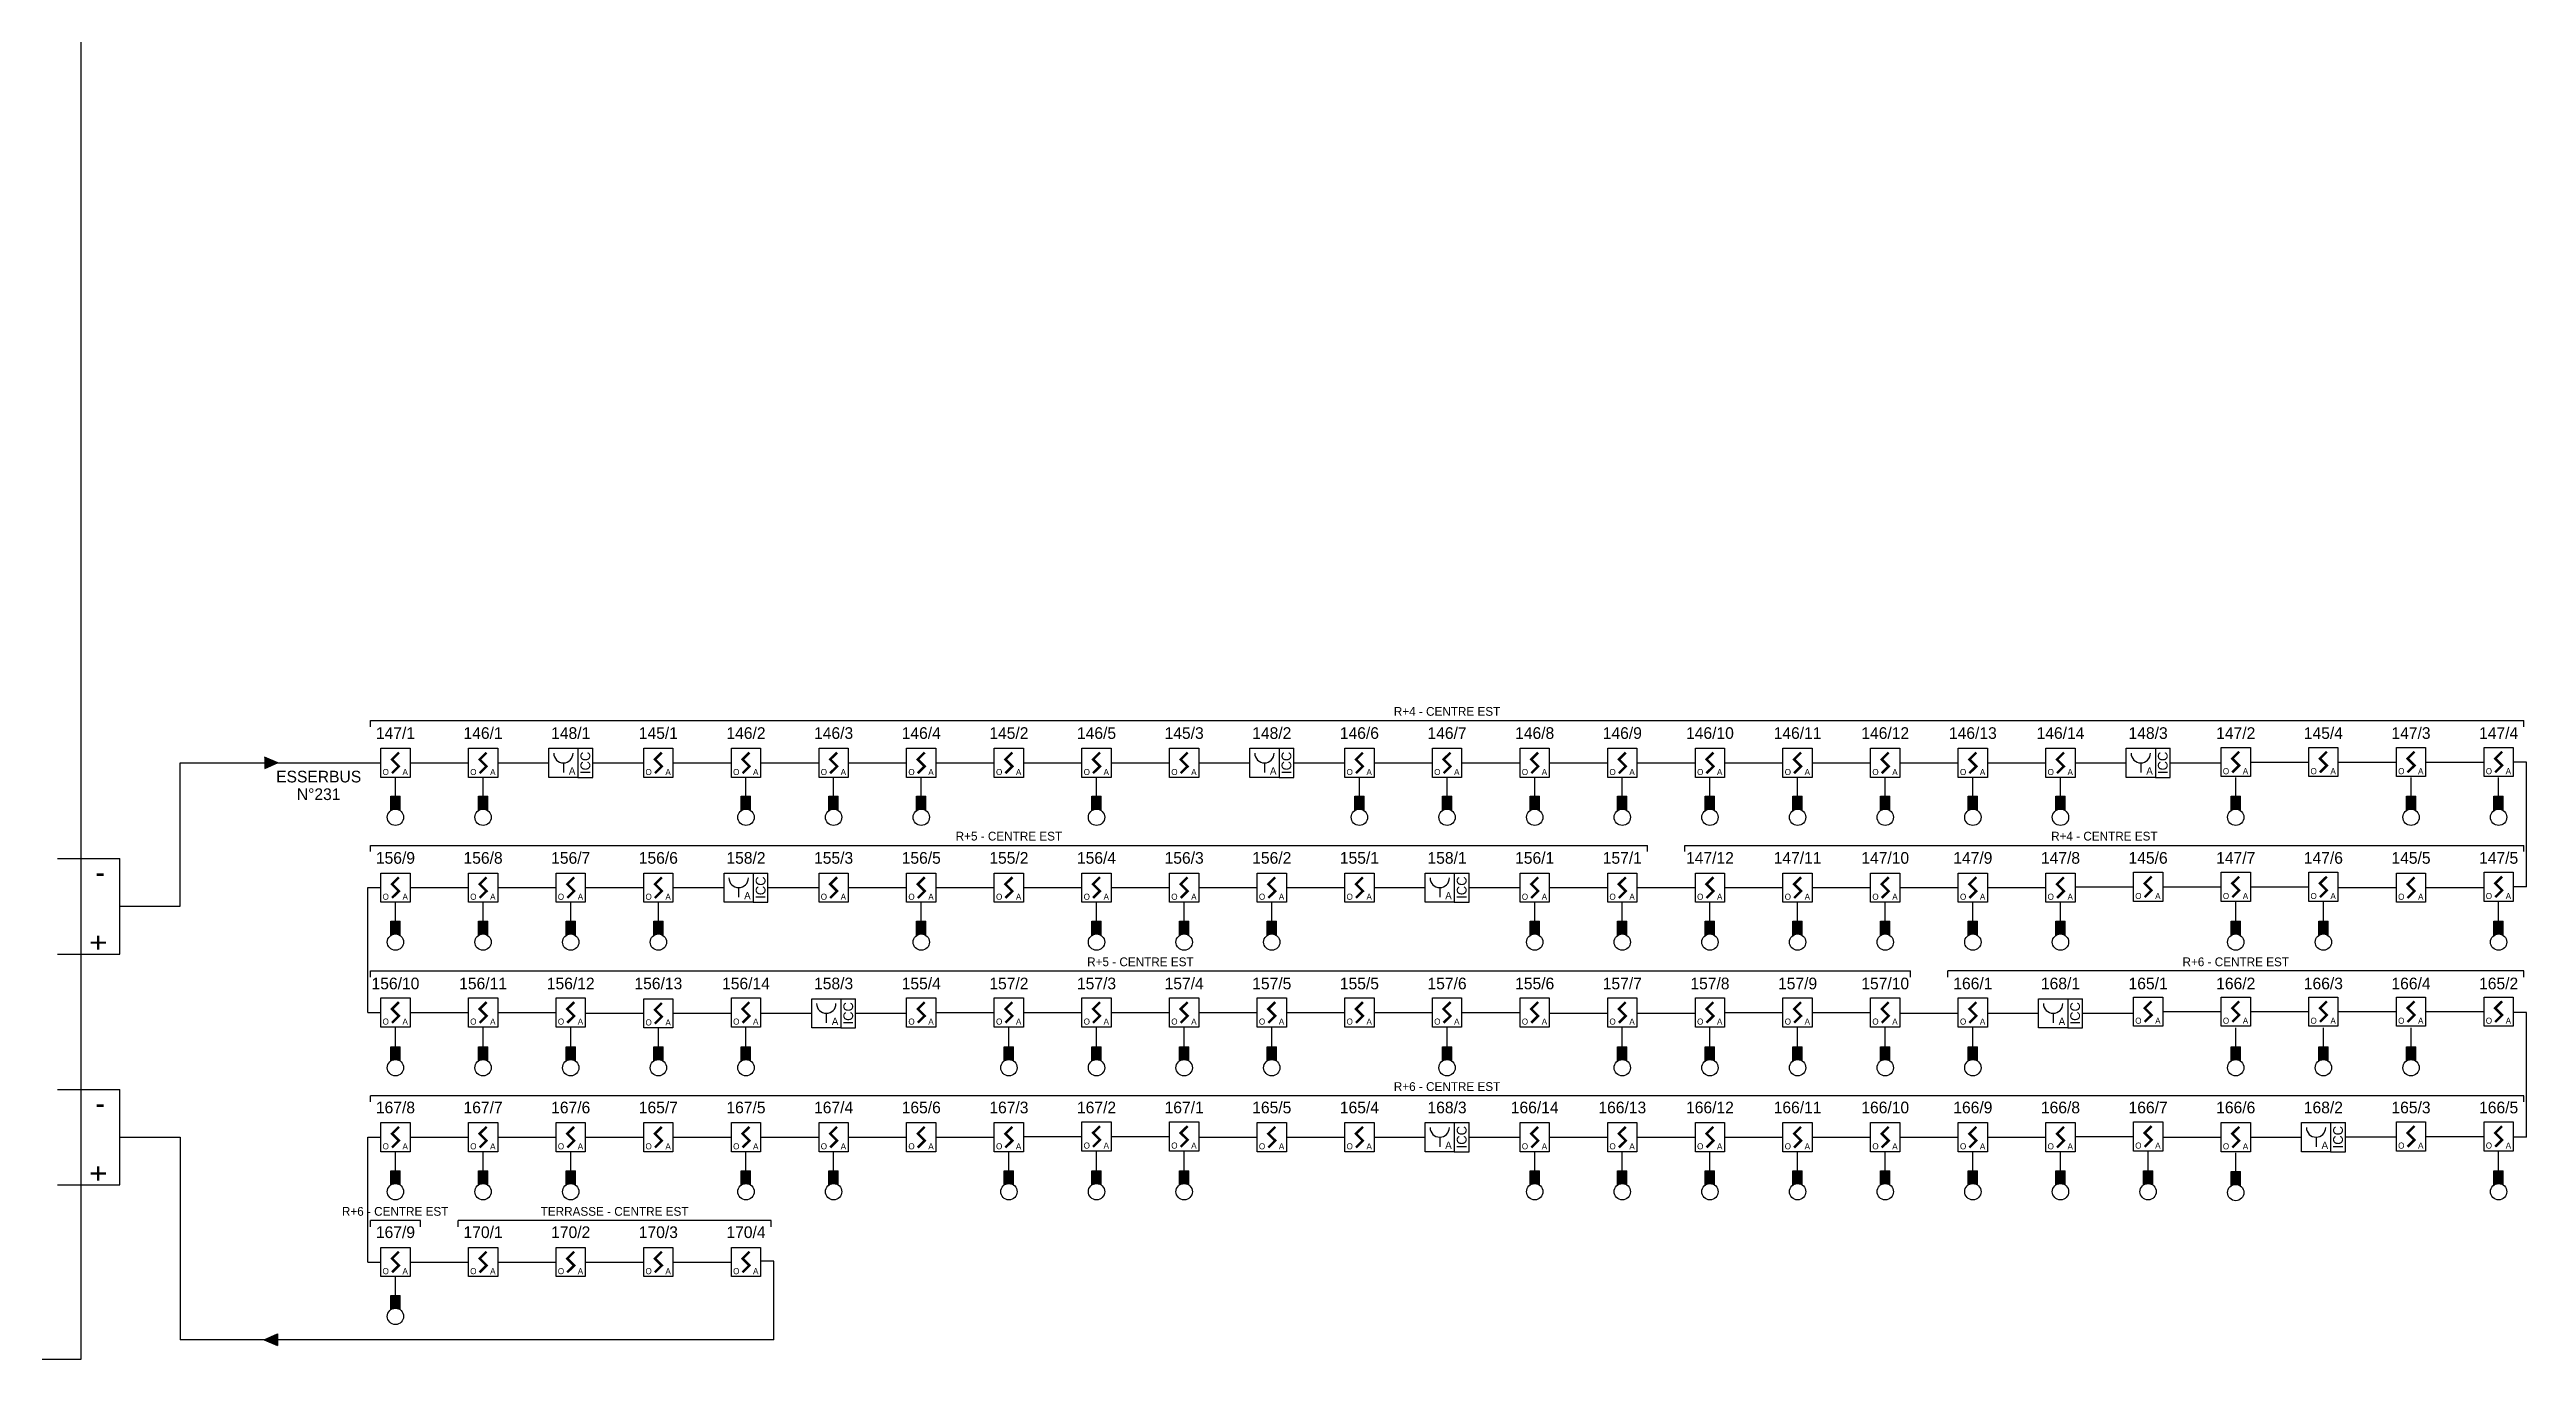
# Model space of a CAD drawing. Header units: millimetres. Extents: x 1942 to 3722, y 1044 to 1602.
# Drawn here: x 2583.4 to 2816.5, y 1335.3 to 1458.7 of the extents above; entities that cross this region are included whole.
import ezdxf
from ezdxf.enums import TextEntityAlignment as Align

# ---------------------------------------------------------------- set-up
doc = ezdxf.new("R2010")
doc.units = ezdxf.units.MM
for name, color, linetype in [('jcc-adressage', 6, 'Continuous'), ('JCC-CABLE1', 3, 'Continuous'), ('JCC-DECLENCHEUR MANUEL', 5, 'Continuous'), ('JCC-DECLENCHEUR MANUEL AVEC ISOLATEUR', 1, 'Continuous'), ('JCC-INDICATEUR ACTION', 1, 'Continuous'), ('JCC-LOCAUX', 130, 'Continuous'), ('JCC-NIVEAU', 4, 'Continuous')]:
    doc.layers.add(name, color=color, linetype=linetype)
doc.layers.add('JCC-OPTIQUE', color=1, linetype='Continuous', lineweight=25)
doc.styles.add('LOCAUX', font='romans.shx', dxfattribs={"width": 0.75})
doc.styles.add('TEXTE', font='romans.shx')

# ---------------------------------------------------------------- blocks, each defined once
blk = doc.blocks.new('voa')
blk.add_lwpolyline([(-3, 3), (3, 3), (3, -3), (-3, -3)], close=True)
at = {"const_width": 0.5}
blk.add_lwpolyline([(0.71, 2.12), (-0.71, 0.71), (0.71, -0.71), (-0.71, -2.12)], dxfattribs=at)
at = {"flags": 1}
for tag, p in [('SYMB_GRAPH', (0.67, 7.09)), ('SYMB_VIC', (0, 4.02)), ('SYMB_VISIODEF', (0, 1.25)), ('ADRESSE', (0, -1.5)), ('ZONE', (0, -1.5)), ('IA', (0.12, -0.63)), ('METIER', (0, -3)), ('CENTRALE', (0.44, -8.82)), ('VARIANTE', (0.67, -11.67))]:
    blk.add_attdef(tag, text='', height=2.5, dxfattribs=at).set_placement(p, align=Align.CENTER)
for tag, height, p in [('LIBELLE', 2.5, (0, 4)), ('LIBELLEZONE', 2.5, (0, -6.5)), ('TYPE', 1.25, (-2, -2.5)), ('TECH', 1.25, (2, -2.5))]:
    blk.add_attdef(tag, text='', height=height).set_placement(p, align=Align.CENTER)
blk = doc.blocks.new('indicateur action')
at = {"layer": 'JCC-INDICATEUR ACTION'}
blk.add_hatch(color=0, dxfattribs=at).paths.add_polyline_path([(0.8, -0.05, -0.315344), (-0.8, -0.05), (-0.8, -2.5), (0.8, -2.5)])
at = {"layer": 'JCC-INDICATEUR ACTION', "color": 0}
for p, q in [((-0.8, -0.05), (-0.8, -2.5)), ((0.8, -2.5), (-0.8, -2.5)), ((0.8, -0.05), (0.8, -2.5))]:
    blk.add_line(p, q, dxfattribs=at)
blk.add_circle((0, 1.1), 1.4, dxfattribs=at)
at = {"layer": 'jcc-adressage', "style": 'TEXTE'}
blk.add_attdef('ADRESSE', text='', height=3, dxfattribs=at).set_placement((0, 5), align=Align.MIDDLE)
at = {"layer": 'JCC-LOCAUX', "style": 'LOCAUX', "width": 0.75, "flags": 8}
for p in [(0, 13.75), (0, 11.25), (0, 8.75)]:
    blk.add_attdef('PIECE', text='', height=1.75, dxfattribs=at).set_placement(p, align=Align.MIDDLE)
blk = doc.blocks.new('déclencheur manuel avec isolateur')
at = {"layer": 'JCC-DECLENCHEUR MANUEL AVEC ISOLATEUR', "color": 0}
for p, q in [((2.5, 2.5), (5.02, 2.5)), ((5.02, -2.5), (5.02, 2.5)), ((0, 0), (0, -1.66)), ((2.5, -2.5), (5.02, -2.5))]:
    blk.add_line(p, q, dxfattribs=at)
blk.add_lwpolyline([(-2.5, 2.5), (2.5, 2.5), (2.5, -2.5), (-2.5, -2.5)], close=True, dxfattribs=at)
blk.add_arc((0, 1.66), 1.66, 180, 0, dxfattribs=at)
at = {"layer": 'jcc-adressage', "style": 'TEXTE'}
blk.add_attdef('ADRESSE', text='', height=3, dxfattribs=at).set_placement((0, 5), align=Align.MIDDLE)
at = {"layer": 'JCC-DECLENCHEUR MANUEL AVEC ISOLATEUR', "color": 0}
blk.add_text('ICC', height=1.668, rotation=90, dxfattribs=at).set_placement((3.76, 0), align=Align.MIDDLE_CENTER)
blk.add_text('A', height=1.25, dxfattribs=at).set_placement((1.5, -2), align=Align.CENTER)
at = {"layer": 'JCC-LOCAUX', "style": 'LOCAUX', "width": 0.85, "flags": 8}
for p in [(0, 13.75), (0, 11.25), (0, 8.75)]:
    blk.add_attdef('PIECE', text='', height=1.75, dxfattribs=at).set_placement(p, align=Align.MIDDLE)

msp = doc.modelspace()

# ---------------------------------------------------------------- hatches: boundary and pattern name
at = {"layer": 'JCC-CABLE1'}
for points in [[(2604.84, 1391.52), (2603.58, 1392.07), (2603.58, 1390.97)], [(2603.56, 1337.17), (2604.83, 1336.63), (2604.83, 1337.72)]]:
    msp.add_hatch(color=1, dxfattribs=at).paths.add_polyline_path(points)

# ---------------------------------------------------------------- linework, layer by layer
at = {"color": 8}
msp.add_lwpolyline([(2586.31, 1335.32), (2400.74, 1335.32), (2400.74, 1564.35), (2586.31, 1564.35)], close=True, dxfattribs=at)
at = {"layer": 'JCC-CABLE1', "color": 1}
for p, q in [((2604.84, 1391.52), (2603.58, 1392.07)), ((2604.84, 1391.52), (2603.58, 1390.97)), ((2584.09, 1382.5), (2589.97, 1382.5)), ((2589.97, 1373.51), (2589.97, 1382.5)), ((2584.09, 1373.51), (2589.97, 1373.51)), ((2584.09, 1360.75), (2589.97, 1360.75)), ((2589.97, 1351.76), (2589.97, 1360.75)), ((2584.09, 1351.76), (2589.97, 1351.76)), ((2603.56, 1337.17), (2604.83, 1337.72)), ((2603.56, 1337.17), (2604.83, 1336.63)), ((2604.83, 1337.72), (2604.83, 1336.63))]:
    msp.add_line(p, q, dxfattribs=at)
at = {"layer": 'JCC-CABLE1'}
for p, q in [((2615.92, 1388.37), (2615.92, 1390.15)), ((2617.3, 1391.52), (2622.8, 1391.52)), ((2624.17, 1388.37), (2624.17, 1390.15)), ((2625.55, 1391.52), (2630.36, 1391.52)), ((2634.49, 1391.52), (2639.3, 1391.52)), ((2642.05, 1391.52), (2647.55, 1391.52)), ((2648.92, 1388.37), (2648.92, 1390.15)), ((2650.3, 1391.52), (2655.8, 1391.52)), ((2657.17, 1388.37), (2657.17, 1390.15)), ((2658.55, 1391.52), (2664.05, 1391.52)), ((2665.42, 1388.37), (2665.42, 1390.15)), ((2666.8, 1391.52), (2672.3, 1391.52)), ((2675.05, 1391.52), (2680.55, 1391.52)), ((2681.92, 1388.37), (2681.92, 1390.15)), ((2683.3, 1391.52), (2688.8, 1391.52)), ((2691.55, 1391.52), (2696.36, 1391.52)), ((2700.49, 1391.52), (2705.3, 1391.52)), ((2706.67, 1388.37), (2706.67, 1390.15)), ((2708.05, 1391.52), (2713.55, 1391.52)), ((2714.92, 1388.37), (2714.92, 1390.15)), ((2716.3, 1391.52), (2721.8, 1391.52)), ((2723.17, 1388.37), (2723.17, 1390.15)), ((2724.55, 1391.52), (2730.05, 1391.52)), ((2731.42, 1388.37), (2731.42, 1390.15)), ((2732.8, 1391.52), (2738.3, 1391.52)), ((2739.67, 1388.37), (2739.67, 1390.15)), ((2741.05, 1391.52), (2746.55, 1391.52)), ((2747.92, 1388.37), (2747.92, 1390.15)), ((2749.3, 1391.52), (2754.8, 1391.52)), ((2756.17, 1388.37), (2756.17, 1390.15)), ((2757.55, 1391.52), (2763.05, 1391.52)), ((2764.42, 1388.37), (2764.42, 1390.15)), ((2765.8, 1391.52), (2771.3, 1391.52)), ((2772.67, 1388.37), (2772.67, 1390.15)), ((2774.05, 1391.52), (2778.86, 1391.52)), ((2782.99, 1391.52), (2787.8, 1391.52)), ((2789.17, 1388.37), (2789.17, 1390.15)), ((2790.55, 1391.6), (2796.05, 1391.6)), ((2798.8, 1391.6), (2804.3, 1391.6)), ((2805.67, 1388.37), (2805.67, 1390.15)), ((2807.05, 1391.6), (2812.55, 1391.6)), ((2813.92, 1388.37), (2813.92, 1390.15)), ((2816.54, 1391.6), (2815.3, 1391.6)), ((2816.54, 1379.84), (2816.54, 1391.6)), ((2613.31, 1379.77), (2614.55, 1379.77)), ((2613.31, 1368.01), (2613.31, 1379.77)), ((2615.92, 1376.62), (2615.92, 1378.39)), ((2617.3, 1379.77), (2622.8, 1379.77)), ((2624.17, 1376.62), (2624.17, 1378.39)), ((2625.55, 1379.77), (2631.05, 1379.77)), ((2632.42, 1376.62), (2632.42, 1378.39)), ((2633.8, 1379.77), (2639.3, 1379.77)), ((2640.67, 1376.62), (2640.67, 1378.39)), ((2642.05, 1379.77), (2646.86, 1379.77)), ((2650.99, 1379.77), (2655.8, 1379.77)), ((2658.55, 1379.77), (2664.05, 1379.77)), ((2665.42, 1376.62), (2665.42, 1378.39)), ((2666.8, 1379.77), (2672.3, 1379.77)), ((2675.05, 1379.77), (2680.55, 1379.77)), ((2681.92, 1376.62), (2681.92, 1378.39)), ((2683.3, 1379.77), (2688.8, 1379.77)), ((2690.17, 1376.62), (2690.17, 1378.39)), ((2691.55, 1379.77), (2697.05, 1379.77)), ((2698.42, 1376.62), (2698.42, 1378.39)), ((2699.8, 1379.77), (2705.3, 1379.77)), ((2708.05, 1379.77), (2712.86, 1379.77)), ((2716.99, 1379.77), (2721.8, 1379.77)), ((2723.17, 1376.62), (2723.17, 1378.39)), ((2724.55, 1379.77), (2730.05, 1379.77)), ((2731.42, 1376.62), (2731.42, 1378.39)), ((2732.8, 1379.77), (2738.3, 1379.77)), ((2739.67, 1376.62), (2739.67, 1378.39)), ((2741.05, 1379.77), (2746.55, 1379.77)), ((2747.92, 1376.62), (2747.92, 1378.39)), ((2749.3, 1379.77), (2754.8, 1379.77)), ((2756.17, 1376.62), (2756.17, 1378.39)), ((2757.55, 1379.77), (2763.05, 1379.77)), ((2764.42, 1376.62), (2764.42, 1378.39)), ((2765.8, 1379.77), (2771.3, 1379.77)), ((2772.67, 1376.62), (2772.67, 1378.39)), ((2774.05, 1379.84), (2779.55, 1379.84)), ((2782.3, 1379.84), (2787.8, 1379.84)), ((2789.17, 1376.62), (2789.17, 1378.39)), ((2790.55, 1379.84), (2796.05, 1379.84)), ((2797.42, 1376.62), (2797.42, 1378.39)), ((2798.8, 1379.77), (2804.3, 1379.77)), ((2807.05, 1379.77), (2812.55, 1379.77)), ((2813.92, 1376.62), (2813.92, 1378.39)), ((2816.54, 1379.84), (2815.3, 1379.84)), ((2613.31, 1368.01), (2614.55, 1368.01)), ((2615.92, 1364.78), (2615.92, 1366.56)), ((2617.3, 1368.01), (2622.8, 1368.01)), ((2624.17, 1364.78), (2624.17, 1366.56)), ((2625.55, 1368.01), (2631.05, 1368.01)), ((2632.42, 1364.78), (2632.42, 1366.56)), ((2633.8, 1367.93), (2639.3, 1367.93)), ((2640.67, 1364.78), (2640.67, 1366.56)), ((2642.05, 1367.93), (2647.55, 1367.93)), ((2648.92, 1364.78), (2648.92, 1366.56)), ((2650.3, 1367.93), (2655.11, 1367.93)), ((2659.24, 1367.93), (2664.05, 1367.93)), ((2666.8, 1368.01), (2672.3, 1368.01)), ((2673.67, 1364.78), (2673.67, 1366.56)), ((2675.05, 1368.01), (2680.55, 1368.01)), ((2681.92, 1364.78), (2681.92, 1366.56)), ((2683.3, 1368.01), (2688.8, 1368.01)), ((2690.17, 1364.78), (2690.17, 1366.56)), ((2691.55, 1368.01), (2697.05, 1368.01)), ((2698.42, 1364.78), (2698.42, 1366.56)), ((2699.8, 1368.01), (2705.3, 1368.01)), ((2708.05, 1368.01), (2713.55, 1368.01)), ((2714.92, 1364.78), (2714.92, 1366.56)), ((2716.3, 1368.01), (2721.8, 1368.01)), ((2724.55, 1367.93), (2730.05, 1367.93)), ((2731.42, 1364.78), (2731.42, 1366.56)), ((2732.8, 1367.93), (2738.3, 1367.93)), ((2739.67, 1364.78), (2739.67, 1366.56)), ((2741.05, 1368.01), (2746.55, 1368.01)), ((2747.92, 1364.78), (2747.92, 1366.56)), ((2749.3, 1368.01), (2754.8, 1368.01)), ((2756.17, 1364.78), (2756.17, 1366.56)), ((2757.55, 1367.93), (2763.05, 1367.93)), ((2764.42, 1364.78), (2764.42, 1366.56)), ((2765.8, 1367.93), (2770.61, 1367.93)), ((2774.74, 1367.93), (2779.55, 1367.93)), ((2782.3, 1368.09), (2787.8, 1368.09)), ((2789.17, 1364.78), (2789.17, 1366.56)), ((2790.55, 1368.09), (2796.05, 1368.09)), ((2797.42, 1364.78), (2797.42, 1366.56)), ((2798.8, 1368.09), (2804.3, 1368.09)), ((2805.67, 1364.78), (2805.67, 1366.56)), ((2807.05, 1368.09), (2812.55, 1368.09)), ((2816.54, 1368.01), (2815.3, 1368.01)), ((2816.54, 1356.26), (2816.54, 1368.01)), ((2613.31, 1356.26), (2614.55, 1356.26)), ((2613.31, 1344.5), (2613.31, 1356.26)), ((2615.92, 1353.11), (2615.92, 1354.88)), ((2617.3, 1356.26), (2622.8, 1356.26)), ((2624.17, 1353.11), (2624.17, 1354.88)), ((2625.55, 1356.26), (2631.05, 1356.26)), ((2632.42, 1353.11), (2632.42, 1354.88)), ((2633.8, 1356.26), (2639.3, 1356.26)), ((2642.05, 1356.26), (2647.55, 1356.26)), ((2648.92, 1353.11), (2648.92, 1354.88)), ((2650.3, 1356.26), (2655.8, 1356.26)), ((2657.17, 1353.11), (2657.17, 1354.88)), ((2658.55, 1356.26), (2664.05, 1356.26)), ((2666.8, 1356.26), (2672.3, 1356.26)), ((2673.67, 1353.11), (2673.67, 1354.88)), ((2675.05, 1356.33), (2680.55, 1356.33)), ((2681.92, 1353.11), (2681.92, 1354.88)), ((2683.3, 1356.33), (2688.8, 1356.33)), ((2690.17, 1353.11), (2690.17, 1354.88)), ((2691.55, 1356.26), (2697.05, 1356.26)), ((2699.8, 1356.26), (2705.3, 1356.26)), ((2708.05, 1356.26), (2712.86, 1356.26)), ((2716.99, 1356.26), (2721.8, 1356.26)), ((2723.17, 1353.11), (2723.17, 1354.88)), ((2724.55, 1356.26), (2730.05, 1356.26)), ((2731.42, 1353.11), (2731.42, 1354.88)), ((2732.8, 1356.26), (2738.3, 1356.26)), ((2739.67, 1353.11), (2739.67, 1354.88)), ((2741.05, 1356.26), (2746.55, 1356.26)), ((2747.92, 1353.11), (2747.92, 1354.88)), ((2749.3, 1356.26), (2754.8, 1356.26)), ((2756.17, 1353.11), (2756.17, 1354.88)), ((2757.55, 1356.26), (2763.05, 1356.26)), ((2764.42, 1353.11), (2764.42, 1354.88)), ((2765.8, 1356.26), (2771.3, 1356.26)), ((2772.67, 1353.11), (2772.67, 1354.88)), ((2774.05, 1356.33), (2779.55, 1356.33)), ((2780.92, 1353.11), (2780.92, 1354.88)), ((2782.3, 1356.26), (2787.8, 1356.26)), ((2789.17, 1353.03), (2789.17, 1354.8)), ((2790.55, 1356.26), (2795.36, 1356.26)), ((2804.3, 1356.26), (2799.49, 1356.26)), ((2807.05, 1356.33), (2812.55, 1356.33)), ((2813.92, 1353.11), (2813.92, 1354.88)), ((2816.54, 1356.26), (2815.3, 1356.26)), ((2613.31, 1344.5), (2614.55, 1344.5)), ((2617.3, 1344.5), (2622.8, 1344.5)), ((2625.55, 1344.5), (2631.05, 1344.5)), ((2633.8, 1344.5), (2639.3, 1344.5)), ((2642.05, 1344.5), (2647.55, 1344.5)), ((2615.92, 1341.35), (2615.92, 1343.13))]:
    msp.add_line(p, q, dxfattribs=at)
at = {"layer": 'JCC-CABLE1', "color": 1, "ltscale": 0.6}
for p, q in [((2651.54, 1344.58), (2650.3, 1344.58)), ((2651.54, 1337.17), (2651.54, 1344.58)), ((2651.54, 1337.17), (2595.65, 1337.17))]:
    msp.add_line(p, q, dxfattribs=at)
at = {"layer": 'JCC-CABLE1', "color": 1}
for points in [[(2589.97, 1378.01), (2595.65, 1378.01), (2595.65, 1391.52), (2614.55, 1391.52)], [(2589.97, 1356.26), (2595.65, 1356.26), (2595.65, 1337.17)]]:
    msp.add_lwpolyline(points, dxfattribs=at)
at = {"layer": 'JCC-NIVEAU'}
for p, q in [((2613.56, 1395.51), (2816.29, 1395.51)), ((2613.56, 1394.92), (2613.56, 1395.51)), ((2816.29, 1394.92), (2816.29, 1395.51)), ((2613.56, 1383.75), (2733.79, 1383.75)), ((2613.56, 1383.16), (2613.56, 1383.75)), ((2733.79, 1383.16), (2733.79, 1383.75)), ((2737.31, 1383.75), (2816.29, 1383.75)), ((2737.31, 1383.16), (2737.31, 1383.75)), ((2816.29, 1383.16), (2816.29, 1383.75)), ((2613.56, 1371.92), (2758.54, 1371.92)), ((2613.56, 1371.33), (2613.56, 1371.92)), ((2758.54, 1371.33), (2758.54, 1371.92)), ((2762.06, 1371.33), (2762.06, 1371.92)), ((2816.29, 1371.92), (2762.06, 1371.92)), ((2816.29, 1371.33), (2816.29, 1371.92)), ((2816.29, 1360.17), (2613.56, 1360.17)), ((2613.56, 1359.58), (2613.56, 1360.17)), ((2816.29, 1359.58), (2816.29, 1360.17)), ((2618.29, 1348.41), (2613.56, 1348.41)), ((2613.56, 1347.82), (2613.56, 1348.41)), ((2618.29, 1347.82), (2618.29, 1348.41)), ((2651.29, 1348.41), (2621.81, 1348.41)), ((2621.81, 1347.82), (2621.81, 1348.41)), ((2651.29, 1347.82), (2651.29, 1348.41))]:
    msp.add_line(p, q, dxfattribs=at)

# ---------------------------------------------------------------- block references
at = {"layer": 'JCC-DECLENCHEUR MANUEL', "xscale": 0.55, "yscale": 0.55, "zscale": 0.55}
for p in [(2631.73, 1391.52), (2697.73, 1391.52), (2780.23, 1391.52), (2648.23, 1379.77), (2714.23, 1379.77), (2656.48, 1367.93), (2771.98, 1367.93), (2714.23, 1356.26), (2796.73, 1356.26)]:
    msp.add_blockref('déclencheur manuel avec isolateur', p, dxfattribs=at)
at = {"layer": 'JCC-INDICATEUR ACTION', "xscale": 0.55, "yscale": 0.55, "zscale": 0.55, "rotation": 180}
for p in [(2615.92, 1387), (2624.17, 1387), (2648.92, 1387), (2657.17, 1387), (2665.42, 1387), (2681.92, 1387), (2706.67, 1387), (2714.92, 1387), (2723.17, 1387), (2731.42, 1387), (2739.67, 1387), (2747.92, 1387), (2756.17, 1387), (2764.42, 1387), (2772.67, 1387), (2789.17, 1387), (2805.67, 1387), (2813.92, 1387), (2615.92, 1375.24), (2624.17, 1375.24), (2632.42, 1375.24), (2640.67, 1375.24), (2665.42, 1375.24), (2681.92, 1375.24), (2690.17, 1375.24), (2698.42, 1375.24), (2723.17, 1375.24), (2731.42, 1375.24), (2739.67, 1375.24), (2747.92, 1375.24), (2756.17, 1375.24), (2764.42, 1375.24), (2772.67, 1375.24), (2789.17, 1375.24), (2797.42, 1375.24), (2813.92, 1375.24), (2615.92, 1363.41), (2624.17, 1363.41), (2632.42, 1363.41), (2640.67, 1363.41), (2648.92, 1363.41), (2673.67, 1363.41), (2681.92, 1363.41), (2690.17, 1363.41), (2698.42, 1363.41), (2714.92, 1363.41), (2731.42, 1363.41), (2739.67, 1363.41), (2747.92, 1363.41), (2756.17, 1363.41), (2764.42, 1363.41), (2789.17, 1363.41), (2797.42, 1363.41), (2805.67, 1363.41), (2615.92, 1351.73), (2624.17, 1351.73), (2632.42, 1351.73), (2648.92, 1351.73), (2657.17, 1351.73), (2673.67, 1351.73), (2681.92, 1351.73), (2690.17, 1351.73), (2723.17, 1351.73), (2731.42, 1351.73), (2739.67, 1351.73), (2747.92, 1351.73), (2756.17, 1351.73), (2764.42, 1351.73), (2772.67, 1351.73), (2780.92, 1351.73), (2789.17, 1351.65), (2813.92, 1351.73), (2615.92, 1339.98)]:
    msp.add_blockref('indicateur action', p, dxfattribs=at)
at = {"layer": 'JCC-OPTIQUE'}
for p, xscale, yscale, zscale in [((2615.92, 1391.52), 0.4583333333332917, 0.4583333333332917, 0.4583333333332917), ((2624.17, 1391.52), 0.4583333333332917, 0.4583333333332917, 0.4583333333332917), ((2640.67, 1391.52), 0.4583333333334167, 0.4583333333334167, 0.4583333333334167), ((2648.92, 1391.52), 0.4583333333334167, 0.4583333333334167, 0.4583333333334167), ((2657.17, 1391.52), 0.4583333333334167, 0.4583333333334167, 0.4583333333334167), ((2665.42, 1391.52), 0.4583333333334167, 0.4583333333334167, 0.4583333333334167), ((2673.67, 1391.52), 0.4583333333334167, 0.4583333333334167, 0.4583333333334167), ((2681.92, 1391.52), 0.4583333333334167, 0.4583333333334167, 0.4583333333334167), ((2690.17, 1391.52), 0.4583333333334167, 0.4583333333334167, 0.4583333333334167), ((2706.67, 1391.52), 0.4583333333334167, 0.4583333333334167, 0.4583333333334167), ((2714.92, 1391.52), 0.4583333333334167, 0.4583333333334167, 0.4583333333334167), ((2723.17, 1391.52), 0.4583333333334167, 0.4583333333334167, 0.4583333333334167), ((2731.42, 1391.52), 0.4583333333334167, 0.4583333333334167, 0.4583333333334167), ((2739.67, 1391.52), 0.4583333333334167, 0.4583333333334167, 0.4583333333334167), ((2747.92, 1391.52), 0.4583333333334167, 0.4583333333334167, 0.4583333333334167), ((2756.17, 1391.52), 0.4583333333334167, 0.4583333333334167, 0.4583333333334167), ((2764.42, 1391.52), 0.4583333333332917, 0.4583333333332917, 0.4583333333332917), ((2772.67, 1391.52), 0.4583333333334167, 0.4583333333334167, 0.4583333333334167), ((2789.17, 1391.6), 0.4583333333334167, 0.4583333333334167, 0.4583333333334167), ((2797.42, 1391.6), 0.4583333333332917, 0.4583333333332917, 0.4583333333332917), ((2805.67, 1391.6), 0.4583333333332917, 0.4583333333332917, 0.4583333333332917), ((2813.92, 1391.6), 0.4583333333332917, 0.4583333333332917, 0.4583333333332917), ((2615.92, 1379.77), 0.4583333333332917, 0.4583333333332917, 0.4583333333332917), ((2624.17, 1379.77), 0.4583333333332917, 0.4583333333332917, 0.4583333333332917), ((2632.42, 1379.77), 0.4583333333332917, 0.4583333333332917, 0.4583333333332917), ((2640.67, 1379.77), 0.4583333333334167, 0.4583333333334167, 0.4583333333334167), ((2657.17, 1379.77), 0.4583333333334167, 0.4583333333334167, 0.4583333333334167), ((2665.42, 1379.77), 0.4583333333334167, 0.4583333333334167, 0.4583333333334167), ((2673.67, 1379.77), 0.4583333333334167, 0.4583333333334167, 0.4583333333334167), ((2681.92, 1379.77), 0.4583333333334167, 0.4583333333334167, 0.4583333333334167), ((2690.17, 1379.77), 0.4583333333334167, 0.4583333333334167, 0.4583333333334167), ((2698.42, 1379.77), 0.4583333333334167, 0.4583333333334167, 0.4583333333334167), ((2706.67, 1379.77), 0.4583333333334167, 0.4583333333334167, 0.4583333333334167), ((2723.17, 1379.77), 0.4583333333334167, 0.4583333333334167, 0.4583333333334167), ((2731.42, 1379.77), 0.4583333333334167, 0.4583333333334167, 0.4583333333334167), ((2739.67, 1379.77), 0.4583333333334167, 0.4583333333334167, 0.4583333333334167), ((2747.92, 1379.77), 0.4583333333334167, 0.4583333333334167, 0.4583333333334167), ((2756.17, 1379.77), 0.4583333333334167, 0.4583333333334167, 0.4583333333334167), ((2764.42, 1379.77), 0.4583333333332917, 0.4583333333332917, 0.4583333333332917), ((2772.67, 1379.77), 0.4583333333334167, 0.4583333333334167, 0.4583333333334167), ((2780.92, 1379.84), 0.4583333333334167, 0.4583333333334167, 0.4583333333334167), ((2789.17, 1379.84), 0.4583333333334167, 0.4583333333334167, 0.4583333333334167), ((2797.42, 1379.84), 0.4583333333332917, 0.4583333333332917, 0.4583333333332917), ((2805.67, 1379.77), 0.4583333333332917, 0.4583333333332917, 0.4583333333332917), ((2813.92, 1379.84), 0.4583333333332917, 0.4583333333332917, 0.4583333333332917), ((2615.92, 1368.01), 0.4583333333332917, 0.4583333333332917, 0.4583333333332917), ((2624.17, 1368.01), 0.4583333333332917, 0.4583333333332917, 0.4583333333332917), ((2632.42, 1368.01), 0.4583333333332917, 0.4583333333332917, 0.4583333333332917), ((2640.67, 1367.93), 0.4583333333332917, 0.4583333333332917, 0.4583333333332917), ((2648.92, 1368.01), 0.4583333333334167, 0.4583333333334167, 0.4583333333334167), ((2665.42, 1368.01), 0.4583333333334167, 0.4583333333334167, 0.4583333333334167), ((2673.67, 1368.01), 0.4583333333334167, 0.4583333333334167, 0.4583333333334167), ((2681.92, 1368.01), 0.4583333333334167, 0.4583333333334167, 0.4583333333334167), ((2690.17, 1368.01), 0.4583333333334167, 0.4583333333334167, 0.4583333333334167), ((2698.42, 1368.01), 0.4583333333334167, 0.4583333333334167, 0.4583333333334167), ((2706.67, 1368.01), 0.4583333333334167, 0.4583333333334167, 0.4583333333334167), ((2714.92, 1368.01), 0.4583333333334167, 0.4583333333334167, 0.4583333333334167), ((2723.17, 1368.01), 0.4583333333334167, 0.4583333333334167, 0.4583333333334167), ((2731.42, 1368.01), 0.4583333333334167, 0.4583333333334167, 0.4583333333334167), ((2739.67, 1368.01), 0.4583333333334167, 0.4583333333334167, 0.4583333333334167), ((2747.92, 1368.01), 0.4583333333334167, 0.4583333333334167, 0.4583333333334167), ((2756.17, 1368.01), 0.4583333333334167, 0.4583333333334167, 0.4583333333334167), ((2764.42, 1368.01), 0.4583333333334167, 0.4583333333334167, 0.4583333333334167), ((2780.92, 1368.09), 0.4583333333334167, 0.4583333333334167, 0.4583333333334167), ((2789.17, 1368.09), 0.4583333333334167, 0.4583333333334167, 0.4583333333334167), ((2797.42, 1368.09), 0.4583333333332917, 0.4583333333332917, 0.4583333333332917), ((2805.67, 1368.09), 0.4583333333334167, 0.4583333333334167, 0.4583333333334167), ((2813.92, 1368.09), 0.4583333333332917, 0.4583333333332917, 0.4583333333332917), ((2615.92, 1356.26), 0.4583333333334167, 0.4583333333334167, 0.4583333333334167), ((2624.17, 1356.26), 0.4583333333334167, 0.4583333333334167, 0.4583333333334167), ((2632.42, 1356.26), 0.4583333333334167, 0.4583333333334167, 0.4583333333334167), ((2640.67, 1356.26), 0.4583333333334167, 0.4583333333334167, 0.4583333333334167), ((2648.92, 1356.26), 0.4583333333334167, 0.4583333333334167, 0.4583333333334167), ((2657.17, 1356.26), 0.4583333333334167, 0.4583333333334167, 0.4583333333334167), ((2665.42, 1356.26), 0.4583333333334167, 0.4583333333334167, 0.4583333333334167), ((2673.67, 1356.26), 0.4583333333334167, 0.4583333333334167, 0.4583333333334167), ((2681.92, 1356.33), 0.4583333333334167, 0.4583333333334167, 0.4583333333334167), ((2690.17, 1356.33), 0.4583333333334167, 0.4583333333334167, 0.4583333333334167), ((2698.42, 1356.26), 0.4583333333332917, 0.4583333333332917, 0.4583333333332917), ((2706.67, 1356.26), 0.4583333333332917, 0.4583333333332917, 0.4583333333332917), ((2723.17, 1356.26), 0.4583333333334167, 0.4583333333334167, 0.4583333333334167), ((2731.42, 1356.26), 0.4583333333334167, 0.4583333333334167, 0.4583333333334167), ((2739.67, 1356.26), 0.4583333333334167, 0.4583333333334167, 0.4583333333334167), ((2747.92, 1356.26), 0.4583333333334167, 0.4583333333334167, 0.4583333333334167), ((2756.17, 1356.26), 0.4583333333334167, 0.4583333333334167, 0.4583333333334167), ((2764.42, 1356.26), 0.4583333333334167, 0.4583333333334167, 0.4583333333334167), ((2772.67, 1356.26), 0.4583333333334167, 0.4583333333334167, 0.4583333333334167), ((2780.92, 1356.33), 0.4583333333334167, 0.4583333333334167, 0.4583333333334167), ((2789.17, 1356.26), 0.4583333333334167, 0.4583333333334167, 0.4583333333334167), ((2805.67, 1356.33), 0.4583333333332917, 0.4583333333332917, 0.4583333333332917), ((2813.92, 1356.33), 0.4583333333332917, 0.4583333333332917, 0.4583333333332917), ((2615.92, 1344.5), 0.4583333333334167, 0.4583333333334167, 0.4583333333334167), ((2624.17, 1344.5), 0.4583333333334167, 0.4583333333334167, 0.4583333333334167), ((2632.42, 1344.5), 0.4583333333334167, 0.4583333333334167, 0.4583333333334167), ((2640.67, 1344.5), 0.4583333333334167, 0.4583333333334167, 0.4583333333334167), ((2648.92, 1344.5), 0.4583333333334167, 0.4583333333334167, 0.4583333333334167)]:
    msp.add_blockref('voa', p, dxfattribs=dict(at, xscale=xscale, yscale=yscale, zscale=zscale)).add_auto_attribs({'TECH': 'A', 'TYPE': 'O'})

# ---------------------------------------------------------------- texts
at = {"layer": 'jcc-adressage'}
for s, p in [('147/1', (2615.92, 1394.35)), ('146/1', (2624.17, 1394.35)), ('148/1', (2632.42, 1394.35)), ('145/1', (2640.67, 1394.35)), ('146/2', (2648.92, 1394.35)), ('146/3', (2657.17, 1394.35)), ('146/4', (2665.42, 1394.35)), ('145/2', (2673.67, 1394.35)), ('146/5', (2681.92, 1394.35)), ('145/3', (2690.17, 1394.35)), ('148/2', (2698.42, 1394.35)), ('146/6', (2706.67, 1394.35)), ('146/7', (2714.92, 1394.35)), ('146/8', (2723.17, 1394.35)), ('146/9', (2731.42, 1394.35)), ('146/10', (2739.67, 1394.35)), ('146/11', (2747.92, 1394.35)), ('146/12', (2756.17, 1394.35)), ('146/13', (2764.42, 1394.35)), ('146/14', (2772.67, 1394.35)), ('148/3', (2780.92, 1394.35)), ('147/2', (2789.17, 1394.35)), ('145/4', (2797.42, 1394.35)), ('147/3', (2805.67, 1394.35)), ('147/4', (2813.92, 1394.35)), ('156/9', (2615.92, 1382.59)), ('156/8', (2624.17, 1382.59)), ('156/7', (2632.42, 1382.59)), ('156/6', (2640.67, 1382.59)), ('158/2', (2648.92, 1382.59)), ('155/3', (2657.17, 1382.59)), ('156/5', (2665.42, 1382.59)), ('155/2', (2673.67, 1382.59)), ('156/4', (2681.92, 1382.59)), ('156/3', (2690.17, 1382.59)), ('156/2', (2698.42, 1382.59)), ('155/1', (2706.67, 1382.59)), ('158/1', (2714.92, 1382.59)), ('156/1', (2723.17, 1382.59)), ('157/1', (2731.42, 1382.59)), ('147/12', (2739.67, 1382.59)), ('147/11', (2747.92, 1382.59)), ('147/10', (2756.17, 1382.59)), ('147/9', (2764.42, 1382.59)), ('147/8', (2772.67, 1382.59)), ('145/6', (2780.92, 1382.59)), ('147/7', (2789.17, 1382.59)), ('147/6', (2797.42, 1382.59)), ('145/5', (2805.67, 1382.59)), ('147/5', (2813.92, 1382.59)), ('156/10', (2615.92, 1370.76)), ('156/11', (2624.17, 1370.76)), ('156/12', (2632.42, 1370.76)), ('156/13', (2640.67, 1370.76)), ('156/14', (2648.92, 1370.76)), ('158/3', (2657.17, 1370.76)), ('155/4', (2665.42, 1370.76)), ('157/2', (2673.67, 1370.76)), ('157/3', (2681.92, 1370.76)), ('157/4', (2690.17, 1370.76)), ('157/5', (2698.42, 1370.76)), ('155/5', (2706.67, 1370.76)), ('157/6', (2714.92, 1370.76)), ('155/6', (2723.17, 1370.76)), ('157/7', (2731.42, 1370.76)), ('157/8', (2739.67, 1370.76)), ('157/9', (2747.92, 1370.76)), ('157/10', (2756.17, 1370.76)), ('166/1', (2764.42, 1370.76)), ('168/1', (2772.67, 1370.76)), ('165/1', (2780.92, 1370.76)), ('166/2', (2789.17, 1370.76)), ('166/3', (2797.42, 1370.76)), ('166/4', (2805.67, 1370.76)), ('165/2', (2813.92, 1370.76)), ('167/8', (2615.92, 1359.08)), ('167/7', (2624.17, 1359.08)), ('167/6', (2632.42, 1359.08)), ('165/7', (2640.67, 1359.08)), ('167/5', (2648.92, 1359.08)), ('167/4', (2657.17, 1359.08)), ('165/6', (2665.42, 1359.08)), ('167/3', (2673.67, 1359.08)), ('167/2', (2681.92, 1359.08)), ('167/1', (2690.17, 1359.08)), ('165/5', (2698.42, 1359.08)), ('165/4', (2706.67, 1359.08)), ('168/3', (2714.92, 1359.08)), ('166/14', (2723.17, 1359.08)), ('166/13', (2731.42, 1359.08)), ('166/12', (2739.67, 1359.08)), ('166/11', (2747.92, 1359.08)), ('166/10', (2756.17, 1359.08)), ('166/9', (2764.42, 1359.08)), ('166/8', (2772.67, 1359.08)), ('166/7', (2780.92, 1359.08)), ('166/6', (2789.17, 1359.08)), ('168/2', (2797.42, 1359.08)), ('165/3', (2805.67, 1359.08)), ('166/5', (2813.92, 1359.08)), ('167/9', (2615.92, 1347.33)), ('170/1', (2624.17, 1347.33)), ('170/2', (2632.42, 1347.33)), ('170/3', (2640.67, 1347.33)), ('170/4', (2648.92, 1347.33))]:
    msp.add_text(s, height=1.1, dxfattribs=at).set_placement(p, align=Align.MIDDLE)
at = {"layer": 'JCC-CABLE1', "color": 1}
for s, p in [('ESSERBUS', (2608.69, 1390.23)), ('N°231', (2608.69, 1388.57))]:
    msp.add_text(s, height=1.1, dxfattribs=at).set_placement(p, align=Align.MIDDLE)
at = {"layer": 'JCC-CABLE1', "color": 1, "char_height": 2.06, "width": 42.2841, "attachment_point": 5}
for insert in [(2588.12, 1381.22), (2588.12, 1359.47)]:
    msp.add_mtext('-', dxfattribs=dict(at, insert=insert))
at = {"layer": 'JCC-CABLE1', "color": 1, "char_height": 2.06, "width": 42.2841, "attachment_point": 5, "rotation": 90}
for insert in [(2587.91, 1374.59), (2587.91, 1352.84)]:
    msp.add_mtext('+', dxfattribs=dict(at, insert=insert))
at = {"layer": 'JCC-NIVEAU'}
for s, p in [('R+4 - CENTRE EST', (2714.92, 1396.37)), ('R+5 - CENTRE EST', (2673.67, 1384.62)), ('R+4 - CENTRE EST', (2776.8, 1384.62)), ('R+5 - CENTRE EST', (2686.05, 1372.78)), ('R+6 - CENTRE EST', (2789.17, 1372.78)), ('R+6 - CENTRE EST', (2714.92, 1361.03)), ('R+6 - CENTRE EST', (2615.89, 1349.27)), ('TERRASSE - CENTRE EST', (2636.55, 1349.27))]:
    msp.add_text(s, height=0.825, dxfattribs=at).set_placement(p, align=Align.MIDDLE)

doc.saveas('drawing.dxf')
